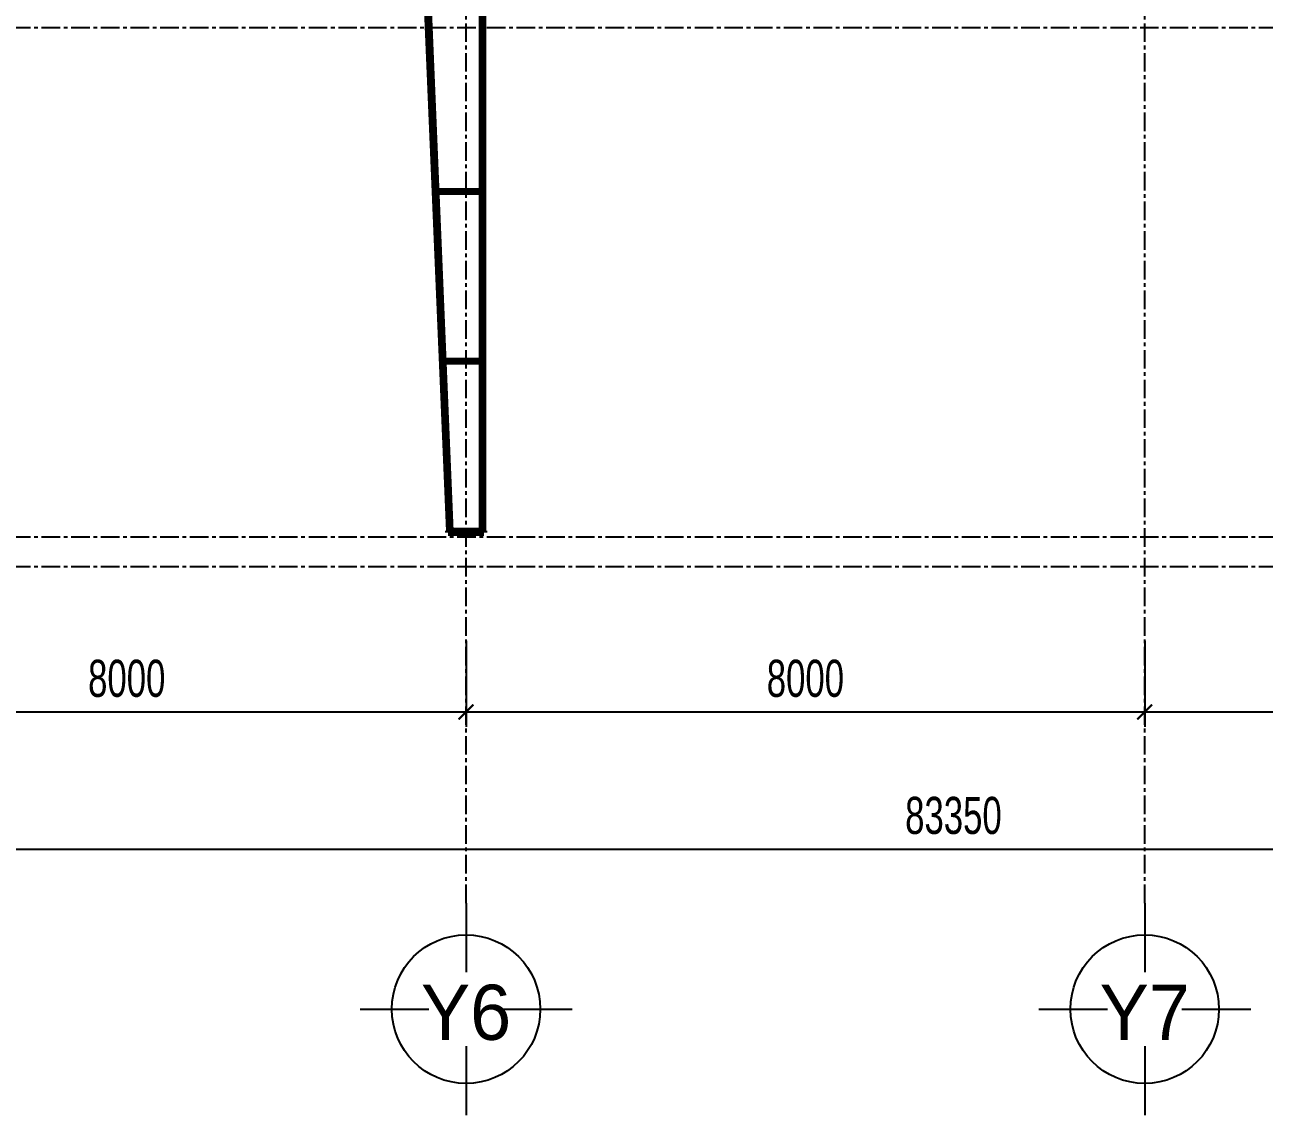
# Model space of a CAD drawing. Header units: inches. Extents: x 2 to 32666, y -5537 to 22.
# Drawn here: x 13914.7 to 13998.2, y -3938.7 to -3865.2 of the extents above; entities that cross this region are included whole.
import ezdxf
from ezdxf.enums import TextEntityAlignment as Align

# ---------------------------------------------------------------- set-up
doc = ezdxf.new("R2010")
doc.units = ezdxf.units.IN
doc.header["$MEASUREMENT"] = 0
doc.linetypes.add('CENTER', pattern=[2, 1.25, -0.25, 0.25, -0.25])
doc.layers.get('Defpoints').update_dxf_attribs({"lineweight": 9})
for name, color, linetype in [('1', 1, 'Continuous'), ('2', 2, 'Continuous'), ('DIM', 8, 'Continuous'), ('Kyhieu', 7, 'Continuous'), ('Tim truc', 8, 'Continuous')]:
    doc.layers.add(name, color=color, linetype=linetype)
doc.styles.add('AVO', font='VAVOB.TTF')
doc.styles.add('ST1', font='vnshx.shx', dxfattribs={"width": 0.7})
doc.dimstyles.new('175', dxfattribs={"dimtxt": 2.5, "dimasz": 1, "dimexe": 1, "dimexo": 0, "dimgap": 1, "dimtad": 1, "dimdec": 0, "dimlfac": 175, "dimzin": 0, "dimdsep": 46, "dimtxsty": 'ST1', "dimblk1": 'ARCHTICK', "dimblk2": 'ARCHTICK', "dimsah": 1, "dimcen": 1, "dimdle": 1, "dimclrd": 8, "dimclre": 8, "dimclrt": 3, "dimadec": 0, "dimazin": 0, "dimtfac": 1, "dimtdec": 0, "dimtix": 1, "dimtmove": 1, "dimatfit": 3, "dimldrblk": 'DOTSMALL', "dimfxl": 0, "dimtfill": 1, "dimtolj": 1, "dimtzin": 0, "dimlwd": -1, "dimlwe": -1, "dimarcsym": 0})

# ---------------------------------------------------------------- blocks, each defined once
blk = doc.blocks.new('TRUCVP')
at = {"layer": 'Kyhieu', "color": 1, "linetype": 'Continuous'}
for points in [[(0, 17.5), (0, 50)], [(-50, 0), (-17.5, 0)], [(17.5, 0), (50, 0)], [(0, -50), (0, -17.5)]]:
    blk.add_lwpolyline(points, dxfattribs=at)
at = {"layer": 'Kyhieu', "color": 40, "linetype": 'Continuous'}
blk.add_circle((0, 0), 35, dxfattribs=at)
blk = doc.blocks.new('_ArchTick')
at = {"color": 0, "linetype": 'ByBlock', "const_width": 0.15}
blk.add_lwpolyline([(-0.5, -0.5), (0.5, 0.5)], dxfattribs=at)
blk = doc.blocks.new('*D6291')
at = {"layer": 'Defpoints', "color": 0, "transparency": 16777216}
for p in [(13898.689, -3906.72), (13944.403, -3906.72), (13944.403, -3911.505)]:
    blk.add_point(p, dxfattribs=at)
at = {"layer": 'DIM', "color": 8, "linetype": 'Continuous', "transparency": 16777216}
for p, q in [((13898.689, -3906.72), (13898.689, -3912.505)), ((13944.403, -3906.72), (13944.403, -3912.505)), ((13897.689, -3911.505), (13945.403, -3911.505))]:
    blk.add_line(p, q, dxfattribs=at)
at = {"layer": 'DIM', "color": 8, "transparency": 16777216, "rotation": 180}
blk.add_blockref('_ArchTick', (13898.689, -3911.505), dxfattribs=at)
at = {"layer": 'DIM', "color": 8, "transparency": 16777216}
blk.add_blockref('_ArchTick', (13944.403, -3911.505), dxfattribs=at)
at = {"layer": 'DIM', "color": 3, "transparency": 16777216, "insert": (13921.546, -3909.255), "char_height": 2.5, "attachment_point": 5, "style": 'ST1', "bg_fill": 3, "box_fill_scale": 1.25, "bg_fill_color": 256, "bg_fill_true_color": 13158600, "bg_fill_transparency": 0}
blk.add_mtext('\\A1;8000', dxfattribs=at)
blk = doc.blocks.new('_DotSmall')
at = {"color": 0, "linetype": 'ByBlock', "const_width": 0.5}
blk.add_lwpolyline([(-0.0625, 0, 1), (0.0625, 0, 1)], format="xyb", close=True, dxfattribs=at)
blk = doc.blocks.new('*D6292')
at = {"layer": 'Defpoints', "color": 0, "transparency": 16777216}
for p in [(13944.403, -3906.72), (13990.117, -3906.72), (13990.117, -3911.505)]:
    blk.add_point(p, dxfattribs=at)
at = {"layer": 'DIM', "color": 8, "linetype": 'Continuous', "transparency": 16777216}
for p, q in [((13944.403, -3906.72), (13944.403, -3912.505)), ((13990.117, -3906.72), (13990.117, -3912.505)), ((13943.403, -3911.505), (13991.117, -3911.505))]:
    blk.add_line(p, q, dxfattribs=at)
at = {"layer": 'DIM', "color": 8, "transparency": 16777216, "rotation": 180}
blk.add_blockref('_ArchTick', (13944.403, -3911.505), dxfattribs=at)
at = {"layer": 'DIM', "color": 8, "transparency": 16777216}
blk.add_blockref('_ArchTick', (13990.117, -3911.505), dxfattribs=at)
at = {"layer": 'DIM', "color": 3, "transparency": 16777216, "insert": (13967.26, -3909.255), "char_height": 2.5, "attachment_point": 5, "style": 'ST1', "bg_fill": 3, "box_fill_scale": 1.25, "bg_fill_color": 256, "bg_fill_true_color": 13158600, "bg_fill_transparency": 0}
blk.add_mtext('\\A1;8000', dxfattribs=at)
blk = doc.blocks.new('*D6293')
at = {"layer": 'Defpoints', "color": 0, "transparency": 16777216}
for p in [(14035.832, -3904.742), (13990.117, -3906.72), (14035.832, -3911.505)]:
    blk.add_point(p, dxfattribs=at)
at = {"layer": 'DIM', "color": 8, "linetype": 'Continuous', "transparency": 16777216}
for p, q in [((14035.832, -3904.742), (14035.832, -3912.505)), ((13990.117, -3906.72), (13990.117, -3912.505)), ((13989.117, -3911.505), (14036.832, -3911.505))]:
    blk.add_line(p, q, dxfattribs=at)
at = {"layer": 'DIM', "color": 8, "transparency": 16777216, "rotation": 180}
blk.add_blockref('_ArchTick', (13990.117, -3911.505), dxfattribs=at)
at = {"layer": 'DIM', "color": 8, "transparency": 16777216}
blk.add_blockref('_ArchTick', (14035.832, -3911.505), dxfattribs=at)
at = {"layer": 'DIM', "color": 3, "transparency": 16777216, "insert": (14012.974, -3909.255), "char_height": 2.5, "attachment_point": 5, "style": 'ST1', "bg_fill": 3, "box_fill_scale": 1.25, "bg_fill_color": 256, "bg_fill_true_color": 13158600, "bg_fill_transparency": 0}
blk.add_mtext('\\A1;8000', dxfattribs=at)
blk = doc.blocks.new('*D6435')
at = {"layer": '1', "color": 8, "linetype": 'Continuous', "transparency": 16777216}
for p, q in [((13739.089, -3905.212), (13739.089, -3921.738)), ((14215.374, -3905.212), (14215.374, -3921.738)), ((13738.089, -3920.738), (14216.374, -3920.738))]:
    blk.add_line(p, q, dxfattribs=at)
at = {"layer": 'Defpoints', "color": 0, "transparency": 16777216}
for p in [(13739.089, -3905.212), (14215.374, -3905.212), (14215.374, -3920.738)]:
    blk.add_point(p, dxfattribs=at)
at = {"layer": '1', "color": 8, "transparency": 16777216, "rotation": 180}
blk.add_blockref('_ArchTick', (13739.089, -3920.738), dxfattribs=at)
at = {"layer": '1', "color": 8, "transparency": 16777216}
blk.add_blockref('_ArchTick', (14215.374, -3920.738), dxfattribs=at)
at = {"layer": '1', "color": 3, "transparency": 16777216, "insert": (13977.232, -3918.488), "char_height": 2.5, "attachment_point": 5, "style": 'ST1', "bg_fill": 3, "box_fill_scale": 1.25, "bg_fill_color": 256, "bg_fill_true_color": 13158600, "bg_fill_transparency": 0}
blk.add_mtext('\\A1;83350', dxfattribs=at)

msp = doc.modelspace()

# ---------------------------------------------------------------- hatches: boundary and pattern name
at = {"layer": '2'}
for points in [[(13943.6876, -3899.4155), (13943.6876, -3899.3012), (13943.859, -3899.3012), (13943.859, -3899.4155)], [(13943.6876, -3899.4155), (13943.6876, -3899.3012), (13943.859, -3899.3012), (13943.859, -3899.4155)], [(13944.3162, -3899.4155), (13944.3162, -3899.3012), (13944.4876, -3899.3012), (13944.4876, -3899.4155)], [(13944.3162, -3899.4155), (13944.3162, -3899.3012), (13944.4876, -3899.3012), (13944.4876, -3899.4155)], [(13944.9447, -3899.4155), (13944.9447, -3899.3012), (13945.1162, -3899.3012), (13945.1162, -3899.4155)], [(13944.9447, -3899.4155), (13944.9447, -3899.3012), (13945.1162, -3899.3012), (13945.1162, -3899.4155)]]:
    msp.add_hatch(color=256, dxfattribs=at).paths.add_polyline_path(points, flags=17)

# ---------------------------------------------------------------- linework, layer by layer
at = {"layer": '2', "lineweight": 100}
for p, q in [((13940.4819, -3831.2212), (13943.3389, -3899.2978)), ((13945.4647, -3831.2212), (13945.4647, -3899.3012)), ((13945.5447, -3899.3012), (13945.5447, -3831.2212)), ((13940.4019, -3831.2245), (13943.2589, -3899.3012)), ((13942.3798, -3876.4298), (13945.4647, -3876.4298)), ((13942.3798, -3876.4298), (13942.3798, -3876.4584)), ((13942.3798, -3876.4584), (13945.4647, -3876.4584)), ((13945.4647, -3876.4298), (13945.4647, -3876.4584)), ((13942.8594, -3887.8584), (13945.4647, -3887.8584)), ((13942.8594, -3887.8584), (13942.8594, -3887.8869)), ((13942.8594, -3887.8869), (13945.4647, -3887.8869)), ((13945.4647, -3887.8584), (13945.4647, -3887.8869)), ((13943.2019, -3899.3012), (13943.2019, -3899.4155)), ((13943.2019, -3899.3012), (13945.6019, -3899.3012)), ((13943.2019, -3899.4155), (13945.6019, -3899.4155)), ((13943.3389, -3899.2978), (13943.2589, -3899.3012)), ((13943.339, -3899.3012), (13943.3389, -3899.2978)), ((13945.6019, -3899.3012), (13945.6019, -3899.4155))]:
    msp.add_line(p, q, dxfattribs=at)
at = {"layer": '2', "lineweight": 0}
for p, q in [((13943.6876, -3899.4155), (13943.6876, -3899.3012)), ((13943.6876, -3899.4155), (13943.6876, -3899.3012)), ((13943.7733, -3899.5063), (13943.7733, -3899.1298)), ((13943.7733, -3899.5063), (13943.7733, -3899.1298)), ((13943.859, -3899.4155), (13943.859, -3899.3012)), ((13943.859, -3899.4155), (13943.859, -3899.3012)), ((13944.3162, -3899.4155), (13944.3162, -3899.3012)), ((13944.3162, -3899.4155), (13944.3162, -3899.3012)), ((13944.4019, -3899.5063), (13944.4019, -3899.1298)), ((13944.4019, -3899.5063), (13944.4019, -3899.1298)), ((13944.4876, -3899.4155), (13944.4876, -3899.3012)), ((13944.4876, -3899.4155), (13944.4876, -3899.3012)), ((13944.9447, -3899.4155), (13944.9447, -3899.3012)), ((13944.9447, -3899.4155), (13944.9447, -3899.3012)), ((13945.0304, -3899.5063), (13945.0304, -3899.1298)), ((13945.0304, -3899.5063), (13945.0304, -3899.1298)), ((13945.1162, -3899.4155), (13945.1162, -3899.3012)), ((13945.1162, -3899.4155), (13945.1162, -3899.3012))]:
    msp.add_line(p, q, dxfattribs=at)
at = {"layer": 'Tim truc', "linetype": 'CENTER'}
for p, q in [((13944.4029, -3924.3761), (13944.4029, -3793.9869)), ((13990.1172, -3924.3761), (13990.1172, -3793.9869)), ((13723.8029, -3865.4155), (14224.8224, -3865.4155)), ((13723.8029, -3899.7012), (14224.8224, -3899.7012)), ((13723.8029, -3901.7012), (14224.8224, -3901.7012))]:
    msp.add_line(p, q, dxfattribs=at)

# ---------------------------------------------------------------- block references
at = {"layer": 'Kyhieu', "ltscale": 10, "xscale": 0.1428571428571428, "yscale": 0.1428571428571428, "zscale": 0.1428571428571428, "rotation": 270}
for p in [(13944.4029, -3931.5189), (13990.1172, -3931.5189)]:
    msp.add_blockref('TRUCVP', p, dxfattribs=at)

# ---------------------------------------------------------------- texts
at = {"layer": 'Kyhieu', "color": 3, "ltscale": 10, "style": 'AVO'}
for s, p in [('Y6', (13944.4029, -3931.7298)), ('Y7', (13990.1172, -3931.7298))]:
    msp.add_text(s, height=3.71429, dxfattribs=at).set_placement(p, align=Align.MIDDLE_CENTER)

# ---------------------------------------------------------------- next in the draw order: dimensions: what is measured, and where the dimension line sits
at = {"layer": 'DIM'}
dim = msp.add_linear_dim(base=(13944.4029, -3911.5053), p1=(13898.6887, -3906.7204), p2=(13944.4029, -3906.7204), dimstyle='175', dxfattribs=at)
dim.commit()
dim.dimension.update_dxf_attribs({"geometry": '*D6291', "text_midpoint": (13921.5458, -3909.2553)})

# ---------------------------------------------------------------- next in the draw order: dimensions: what is measured, and where the dimension line sits
dim = msp.add_linear_dim(base=(13990.1172, -3911.5053), p1=(13944.4029, -3906.7204), p2=(13990.1172, -3906.7204), dimstyle='175', dxfattribs=at)
dim.commit()
dim.dimension.update_dxf_attribs({"geometry": '*D6292', "text_midpoint": (13967.2601, -3909.2553)})

# ---------------------------------------------------------------- next in the draw order: dimensions: what is measured, and where the dimension line sits
dim = msp.add_linear_dim(base=(14035.8315, -3911.5053), p1=(13990.1172, -3906.7204), p2=(14035.8315, -3904.7418), dimstyle='175', dxfattribs=at)
dim.commit()
dim.dimension.update_dxf_attribs({"geometry": '*D6293', "text_midpoint": (14012.9744, -3909.2553)})

# ---------------------------------------------------------------- next in the draw order: dimensions: what is measured, and where the dimension line sits
at = {"layer": '1'}
dim = msp.add_linear_dim(base=(14215.3744, -3920.7376), p1=(13739.0887, -3905.212), p2=(14215.3744, -3905.212), dimstyle='175', dxfattribs=at)
dim.commit()
dim.dimension.update_dxf_attribs({"geometry": '*D6435', "text_midpoint": (13977.2315, -3918.4876)})

doc.saveas('drawing.dxf')
